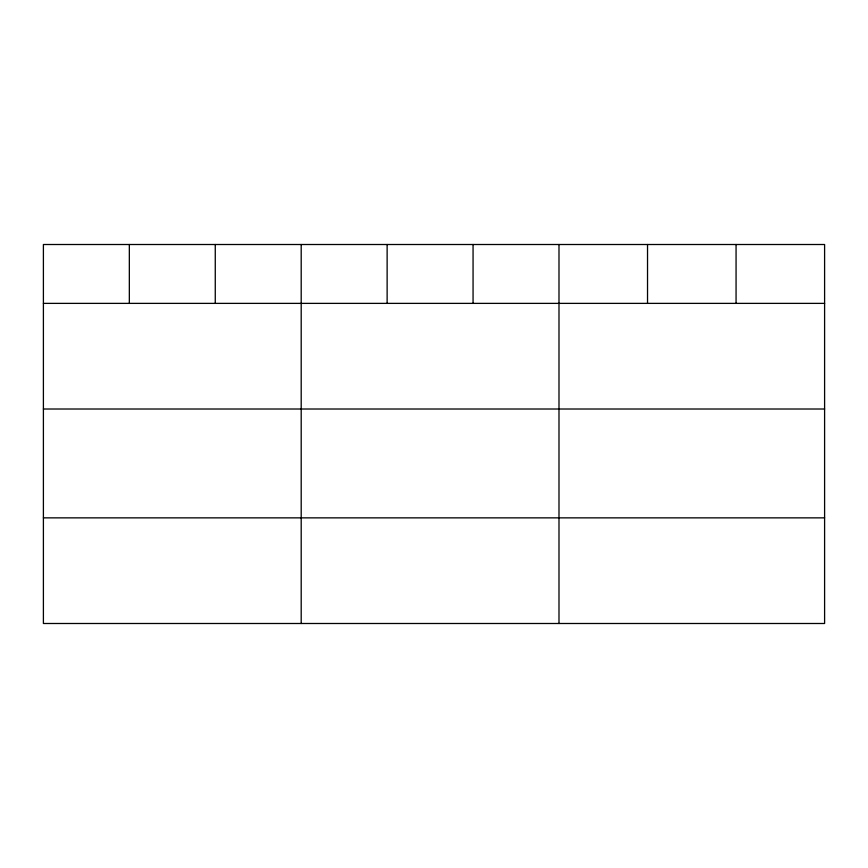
<?xml version="1.0" encoding="UTF-8"?>
<svg xmlns="http://www.w3.org/2000/svg" width="868" height="868" viewBox="0 0 868 868"><rect width="100%" height="100%" fill="white"/><g stroke="black" fill="none" stroke-linecap="round" stroke-linejoin="round"><path stroke-width="1.3" d="M824.6 303.377L824.6 623.495L43.4 623.495L43.4 244.505L824.6 244.505L824.6 303.377L43.4 303.377M43.4 409.012L824.6 409.012M43.4 517.86L824.6 517.86M736.064 244.505L736.064 303.377M647.528 244.505L647.528 303.377M558.992 244.505L558.992 623.495M473.06 244.505L473.06 303.377M387.128 244.505L387.128 303.377M301.196 244.505L301.196 623.495M215.264 244.505L215.264 303.377M129.332 244.505L129.332 303.377"/></g></svg>
